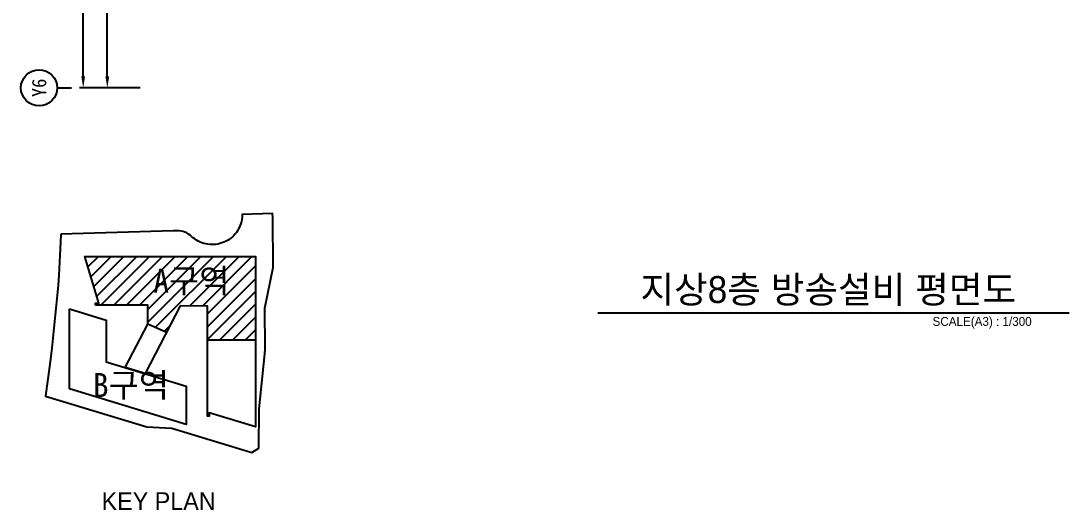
# Model space of a CAD drawing. Header units: millimetres. Extents: x 11414 to 120121, y 3637 to 81420.
# Drawn here: x 11414 to 66548, y 5360 to 31098 of the extents above; entities that cross this region are included whole.
import ezdxf
from ezdxf.enums import TextEntityAlignment as Align

# ---------------------------------------------------------------- set-up
doc = ezdxf.new("R2010")
doc.units = ezdxf.units.MM
doc.header["$LTSCALE"] = 100
doc.linetypes.add('CEN3', pattern=[26, 20, -2, 2, -2])
doc.layers.get('0').update_dxf_attribs({"color": 251})
for name, color, linetype in [('ARC-7$0$ARCH', 9, 'Continuous'), ('arch', 8, 'Continuous'), ('FORM', 7, 'Continuous'), ('W2', 2, 'CEN3')]:
    doc.layers.add(name, color=color, linetype=linetype)
doc.styles.add('ARC-7$0$돋움', font='')
doc.styles.add('ARC-7$0$울릉도l', font='')
doc.styles.add('lpk', font='HYWULM.TTF')
doc.styles.add('돋움', font='')
doc.styles.get('ARC-7$0$돋움').set_extended_font_data('DotumChe')
doc.styles.get('ARC-7$0$울릉도l').set_extended_font_data('Dotum')
doc.styles.get('돋움').set_extended_font_data('DotumChe')

# ---------------------------------------------------------------- blocks, each defined once
blk = doc.blocks.new('ARC-7')
at = {"layer": 'ARC-7$0$ARCH', "color": 251}
for p, q in [((595704, -469608), (595704, -428408)), ((596973, -469608), (596973, -460908)), ((594335, -470208), (595085, -470208)), ((597445, -470208), (595517, -470208)), ((598704, -470208), (596786, -470208))]:
    blk.add_line(p, q, dxfattribs=at)
blk.add_circle((593382, -470208), 953, dxfattribs=at)
for points in [[(595604, -469608), (595804, -469608), (595704, -470208)], [(596873, -469608), (597073, -469608), (596973, -470208)]]:
    blk.add_solid(points, dxfattribs=at)
at = {"color": 251, "style": 'ARC-7$0$돋움'}
for tag, p in [('X2', (601934, -417318)), ('X3', (611534, -417318)), ('X4', (621434, -417318)), ('X5', (631334, -417376)), ('X6', (641232, -417318)), ('X7', (651134, -417318)), ('X8', (661034, -417318)), ('X9', (667634, -417318)), ('X10', (676134, -417318)), ('X11', (683634, -417318))]:
    blk.add_attdef(tag, text='', height=750, dxfattribs=at).set_placement(p, align=Align.MIDDLE_CENTER)
at = {"layer": 'ARC-7$0$ARCH', "color": 251}
for tag, height, style, p in [('Y11', 450, 'ARC-7$0$울릉도l', (593382, -427808)), ('Y10', 450, 'ARC-7$0$울릉도l', (593382, -435308)), ('Y9', 450, 'ARC-7$0$울릉도l', (593382, -443808)), ('Y8', 450, 'ARC-7$0$울릉도l', (593382, -450408)), ('Y7', 450, 'ARC-7$0$울릉도l', (593382, -460308)), ('Y6', 750, 'ARC-7$0$돋움', (593382, -470208))]:
    blk.add_attdef(tag, text='', height=height, rotation=90, dxfattribs=dict(at, style=style)).set_placement(p, align=Align.MIDDLE_CENTER)

msp = doc.modelspace()

# ---------------------------------------------------------------- hatches: boundary and pattern name
at = {"layer": 'FORM'}
h = msp.add_hatch(dxfattribs=at)
h.set_pattern_fill('ANSI31', scale=150, style=0)
h.set_pattern_definition([(45, (-944490.36, 440789.06), (-336.7596, 336.7596), [])])
h.paths.add_polyline_path([(14772, 18703), (23745, 18703), (23745, 14303), (21221, 14303), (21221, 16091), (19795, 16106), (19067, 14705), (18084, 15139), (18084, 16148), (15548, 16148)])

# ---------------------------------------------------------------- linework, layer by layer
at = {"color": 6}
msp.add_line((41758, 15744, 0), (66548, 15744, 0), dxfattribs=at)
at = {"layer": 'FORM', "color": 7}
for p, q in [((19067, 14705, 0), (18084, 15139, 0)), ((23745, 14303, 0), (21221, 14303, 0))]:
    msp.add_line(p, q, dxfattribs=at)
at = {"layer": 'FORM', "color": 7, "elevation": 0}
msp.add_lwpolyline([(13520, 19884), (13498, 19462), (13465, 18776), (13400, 17723), (13366, 17198), (13322, 16674), (13272, 16150), (13221, 15629), (13169, 15107), (13116, 14583), (13055, 14061), (12980, 13435), (12917, 12914), (12850, 12392), (12773, 11874), (12697, 11353), (18032, 9731), (19343, 9664), (23563, 8381), (23928, 8621), (23937, 10678), (24236, 13588), (24254, 13849), (24246, 15982), (24684, 18116), (24658, 20759), (24652, 20958), (23052, 20910), (23052, 20863), (23049, 20760), (23036, 20653), (23015, 20549), (22987, 20445), (22953, 20345), (22912, 20247), (22864, 20150), (22809, 20059), (22749, 19972), (22682, 19888), (22610, 19810), (22534, 19735), (22453, 19665), (22367, 19602), (22276, 19547), (22182, 19497), (22085, 19453), (21986, 19415), (21883, 19383), (21779, 19359), (21674, 19342), (21567, 19334), (21461, 19331), (21355, 19336), (21248, 19348), (21143, 19367), (21040, 19393), (20937, 19425), (20839, 19465), (20743, 19512), (20649, 19564), (20561, 19624), (20475, 19687), (20392, 19754), (20313, 19825), (20227, 19886), (20136, 19939), (20039, 19983), (19940, 20018), (19838, 20044), (19733, 20059), (19627, 20061), (19551, 20060), (19444, 20058)], close=True, dxfattribs=at)
for points in [[(15334, 16148), (15334, 16248), (15517, 16248), (14772, 18703), (23745, 18703), (23745, 9734), (21321, 10470), (21321, 10298), (21221, 10298), (21221, 10712), (21221, 11047), (21221, 16091), (19795, 16106)], [(17943, 12542), (16899, 12859), (18084, 15139), (18084, 16148), (15334, 16148)], [(19795, 16106), (17943, 12542)], [(13966, 15943), (15899, 15356), (15899, 13163), (20111, 11883), (20111, 9864), (13966, 11730), (13966, 15943)]]:
    msp.add_lwpolyline(points, dxfattribs=at)

# ---------------------------------------------------------------- block references
at = {"color": 21, "linetype": 'Continuous'}
msp.add_blockref('ARC-7', (-581016, 497785, 0), dxfattribs=at)

# ---------------------------------------------------------------- texts
at = {"color": 6, "style": 'lpk'}
msp.add_text('지상8층 방송설비 평면도', height=1411.69, dxfattribs=at).set_placement((53882, 16980, 0), align=Align.MIDDLE)
at = {"layer": 'arch', "color": 251, "style": '돋움'}
msp.add_attdef('Y6', text='1', height=750, rotation=90, dxfattribs=at).set_placement((12366, 27577, 0), align=Align.MIDDLE_CENTER)
at = {"layer": 'FORM', "color": 252, "style": '돋움'}
for s, p in [('A구역', (18382, 16797, 0)), ('B구역', (15203, 11302, 0))]:
    msp.add_text(s, height=1267.2, rotation=0, dxfattribs=at).set_placement(p)
at = {"layer": 'W2', "style": 'lpk'}
for s, height, p in [('SCALE(A3) : 1/300', 468.75, (61975, 15286, 0)), ('KEY PLAN', 937.5, (18656, 5829, 0))]:
    msp.add_text(s, height=height, dxfattribs=at).set_placement(p, align=Align.MIDDLE_CENTER)

doc.saveas('drawing.dxf')
